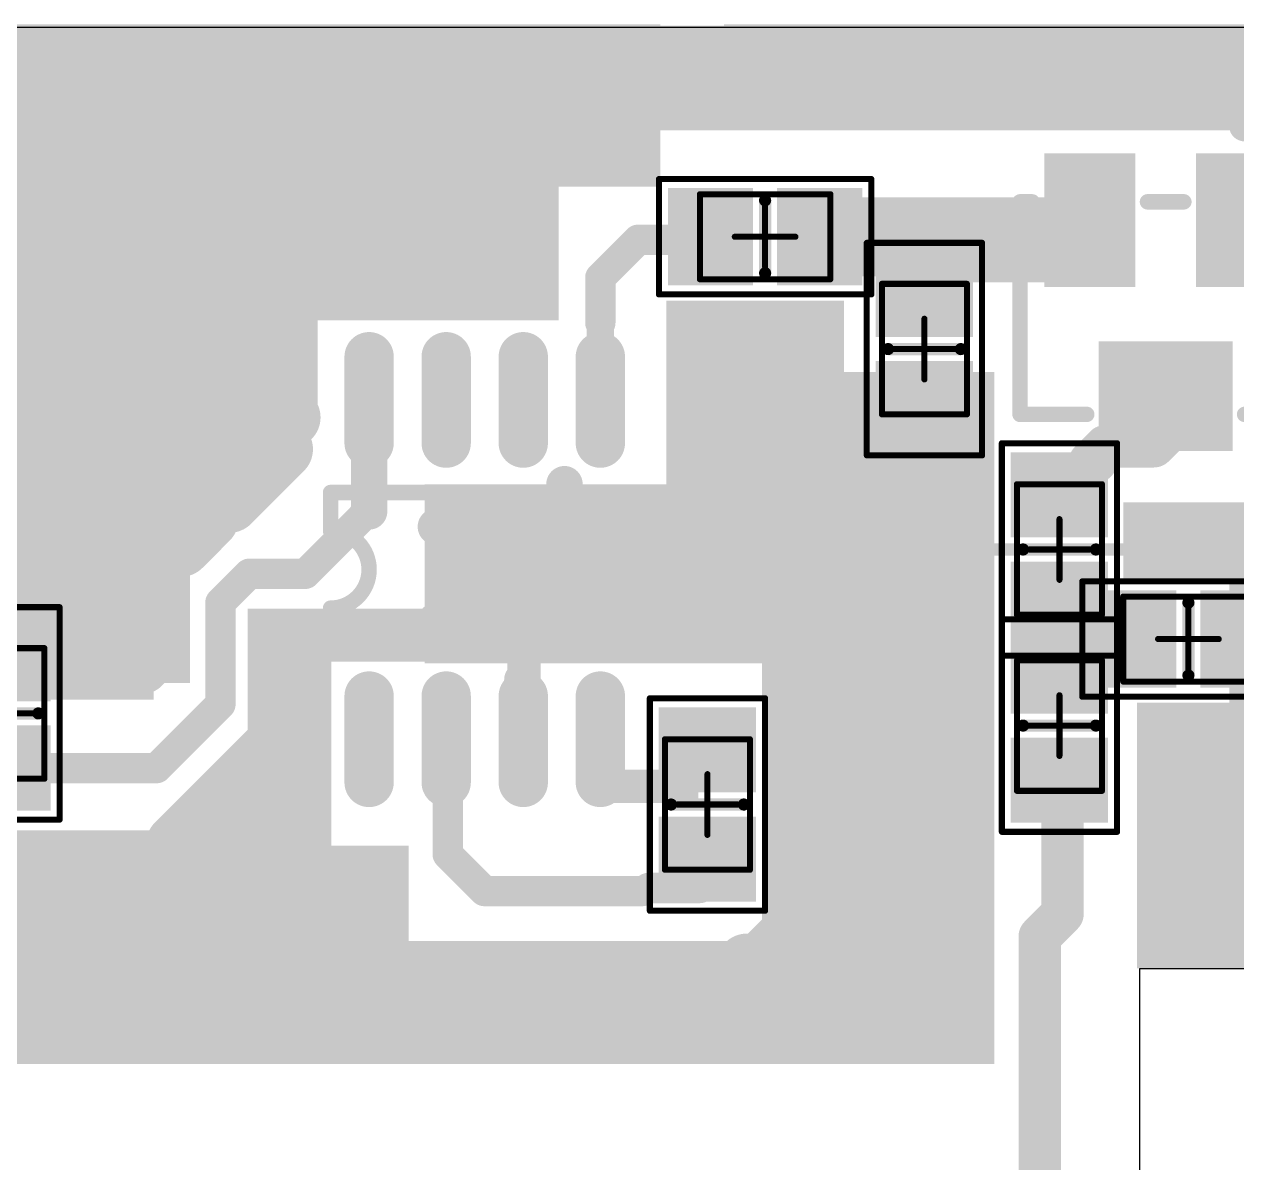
# Model space of a CAD drawing. Extents: x 280 to 426, y 216 to 306.
# Drawn here: x 355.58 to 375.56, y 234.88 to 253.63 of the extents above; entities that cross this region are included whole.
import ezdxf

# ---------------------------------------------------------------- set-up
doc = ezdxf.new("R2010")
doc.units = 0
doc.header["$MEASUREMENT"] = 0
doc.layers.get('0').update_dxf_attribs({"linetype": 'CONTINUOUS'})
for name, color, linetype in [('MECHANICAL13', 56, 'CONTINUOUS'), ('MECHANICAL15', 56, 'CONTINUOUS'), ('MULTILAYER', 9, 'CONTINUOUS'), ('TOPLAYER', 1, 'CONTINUOUS'), ('TOPOVERLAY', 2, 'CONTINUOUS'), ('TOPPASTE', 8, 'CONTINUOUS'), ('TOPSOLDER', 216, 'CONTINUOUS')]:
    doc.layers.add(name, color=color, linetype=linetype)

# ---------------------------------------------------------------- blocks, each defined once
blk = doc.blocks.new('6_0805_N_3')
at = {"layer": 'MECHANICAL13', "const_width": 0.1}
for points in [[(-1.074999, 0.700004), (1.075002, 0.700004)], [(-1.074999, -0.699996), (-1.074999, 0.700004)], [(1.075002, -0.699996), (1.075002, 0.700004)], [(-1.074999, -0.699996), (1.075002, -0.699996)]]:
    blk.add_lwpolyline(points, dxfattribs=at)
at = {"layer": 'MECHANICAL13', "const_width": 0.05}
for points in [[(-1.099998, 0.700004, 1), (-1.05, 0.700004, 1)], [(-1.099998, 0.700004, 1), (-1.05, 0.700004, 1)], [(1.050003, 0.700004, 1), (1.1, 0.700004, 1)], [(1.050003, 0.700004, 1), (1.1, 0.700004, 1)], [(-1.099998, -0.699996, 1), (-1.05, -0.699996, 1)], [(-1.099998, -0.699996, 1), (-1.05, -0.699996, 1)], [(1.050003, -0.699996, 1), (1.1, -0.699996, 1)], [(1.050003, -0.699996, 1), (1.1, -0.699996, 1)]]:
    blk.add_lwpolyline(points, format="xyb", close=True, dxfattribs=at)
at = {"layer": 'MECHANICAL15', "const_width": 0.1}
for points in [[(-1.749999, 0.950003), (1.750002, 0.950003)], [(-1.749999, -0.949996), (-1.749999, 0.950003)], [(1.750002, -0.949996), (1.750002, 0.950003)], [(0.000003, -0.499996), (0.000003, 0.500004)], [(-0.499999, 0.000003), (0.500002, 0.000003)], [(-1.749999, -0.949996), (1.750002, -0.949996)]]:
    blk.add_lwpolyline(points, dxfattribs=at)
at = {"layer": 'MECHANICAL15', "const_width": 0.05}
for points in [[(-1.774998, 0.950003, 1), (-1.725, 0.950003, 1)], [(-1.774998, 0.950003, 1), (-1.725, 0.950003, 1)], [(1.725003, 0.950003, 1), (1.775, 0.950003, 1)], [(1.725003, 0.950003, 1), (1.775, 0.950003, 1)], [(-0.024996, 0.500004, 1), (0.025001, 0.500004, 1)], [(-0.524998, 0.000003, 1), (-0.475, 0.000003, 1)], [(0.475003, 0.000003, 1), (0.525, 0.000003, 1)], [(-0.024996, -0.499996, 1), (0.025001, -0.499996, 1)], [(-1.774998, -0.949996, 1), (-1.725, -0.949996, 1)], [(-1.774998, -0.949996, 1), (-1.725, -0.949996, 1)], [(1.725003, -0.949996, 1), (1.775, -0.949996, 1)], [(1.725003, -0.949996, 1), (1.775, -0.949996, 1)]]:
    blk.add_lwpolyline(points, format="xyb", close=True, dxfattribs=at)
at = {"layer": 'TOPLAYER'}
for points in [[(-0.299999, -0.699996), (-0.299999, 0.700001), (-1.499997, -0.699996), (-1.499997, 0.700001)], [(1.5, -0.699996), (1.5, 0.700001), (0.300002, -0.699996), (0.300002, 0.700001)]]:
    blk.add_solid(points, dxfattribs=at)
at = {"layer": 'TOPOVERLAY', "const_width": 0.2}
blk.add_lwpolyline([(0, -0.599999), (0, 0.599999)], dxfattribs=at)
at = {"layer": 'TOPOVERLAY', "const_width": 0.1}
for points in [[(-0.05, 0.599999, 1), (0.05, 0.599999, 1)], [(-0.05, -0.599999, 1), (0.05, -0.599999, 1)]]:
    blk.add_lwpolyline(points, format="xyb", close=True, dxfattribs=at)
at = {"layer": 'TOPPASTE'}
for points in [[(-0.299999, -0.699996), (-0.299999, 0.700001), (-1.499997, -0.699996), (-1.499997, 0.700001)], [(1.5, -0.699996), (1.5, 0.700001), (0.300002, -0.699996), (0.300002, 0.700001)]]:
    blk.add_solid(points, dxfattribs=at)
at = {"layer": 'TOPSOLDER'}
for points in [[(-0.198399, -0.801596), (-0.198399, 0.801601), (-1.601597, -0.801596), (-1.601597, 0.801601)], [(1.6016, -0.801596), (1.6016, 0.801601), (0.198402, -0.801596), (0.198402, 0.801601)]]:
    blk.add_solid(points, dxfattribs=at)
blk = doc.blocks.new('RES_ADJ_SMD_3PIN_V_L4_80_3')
at = {"layer": 'TOPLAYER'}
for points in [[(-0.599935, 0.449961), (-0.599935, 2.449957), (-1.899933, 0.449961), (-1.899933, 2.449957)], [(1.899933, 0.449961), (1.899933, 2.449957), (0.599935, 0.449961), (0.599935, 2.449957)], [(0.999998, -2.249957), (0.999998, -0.649961), (-0.999998, -2.249957), (-0.999998, -0.649961)]]:
    blk.add_solid(points, dxfattribs=at)
at = {"layer": 'TOPOVERLAY'}
for points, const_width in [([(1.426972, 2.999867, 1), (1.172972, 2.999867, 1)], 0.254), ([(1.109472, 2.999867, 1), (1.236472, 2.999867, 1)], 0.127), ([(1.363472, 2.999867, 1), (1.490472, 2.999867, 1)], 0.127), ([(-2.463521, 1.750009, 1), (-2.336521, 1.750009, 1)], 0.127), ([(-2.463495, 1.750009, 1), (-2.336495, 1.750009, 1)], 0.127), ([(-2.263496, 1.750009, 1), (-2.136496, 1.750009, 1)], 0.127), ([(-0.363499, 1.75006, 1), (-0.236499, 1.75006, 1)], 0.127), ([(0.236499, 1.75006, 1), (0.363499, 1.75006, 1)], 0.127), ([(2.136496, 1.750035, 1), (2.263496, 1.750035, 1)], 0.127), ([(2.336495, 1.750035, 1), (2.463495, 1.750035, 1)], 0.127), ([(2.336495, 1.749984, 1), (2.463495, 1.749984, 1)], 0.127), ([(-2.463521, -1.750035, 1), (-2.336521, -1.750035, 1)], 0.127), ([(-2.463521, -1.750035, 1), (-2.336521, -1.750035, 1)], 0.127), ([(-1.363523, -1.750035, 1), (-1.236523, -1.750035, 1)], 0.127), ([(1.236497, -1.750035, 1), (1.363497, -1.750035, 1)], 0.127), ([(2.336495, -1.750035, 1), (2.463495, -1.750035, 1)], 0.127), ([(2.336495, -1.75006, 1), (2.463495, -1.75006, 1)], 0.127)]:
    blk.add_lwpolyline(points, format="xyb", close=True, dxfattribs=dict(at, const_width=const_width))
at = {"layer": 'TOPOVERLAY', "const_width": 0.254}
for points in [[(-2.400021, -1.750035), (-2.400021, 1.750009)], [(-2.399995, 1.750009), (-2.199996, 1.750009)], [(-0.299999, 1.75006), (0.299999, 1.75006)], [(2.199996, 1.750035), (2.399995, 1.750035)], [(2.399995, -1.75006), (2.399995, 1.749984)], [(-2.400021, -1.750035), (-1.300023, -1.750035)], [(1.299997, -1.750035), (2.399995, -1.750035)]]:
    blk.add_lwpolyline(points, dxfattribs=at)
at = {"layer": 'TOPPASTE'}
for points in [[(-0.599935, 0.449961), (-0.599935, 2.449957), (-1.899933, 0.449961), (-1.899933, 2.449957)], [(1.899933, 0.449961), (1.899933, 2.449957), (0.599935, 0.449961), (0.599935, 2.449957)], [(0.999998, -2.249957), (0.999998, -0.649961), (-0.999998, -2.249957), (-0.999998, -0.649961)]]:
    blk.add_solid(points, dxfattribs=at)
at = {"layer": 'TOPSOLDER'}
for points in [[(-0.498335, 0.348361), (-0.498335, 2.551557), (-2.001533, 0.348361), (-2.001533, 2.551557)], [(2.001533, 0.348361), (2.001533, 2.551557), (0.498335, 0.348361), (0.498335, 2.551557)], [(1.101598, -2.351557), (1.101598, -0.548361), (-1.101598, -2.351557), (-1.101598, -0.548361)]]:
    blk.add_solid(points, dxfattribs=at)
blk = doc.blocks.new('SOP_8_5')
at = {"layer": 'TOPLAYER', "const_width": 0.6096}
for points in [[(0.7112, 0), (-0.7112, 0)], [(6.2992, 0), (4.8768, 0)], [(0.7112, -1.27), (-0.7112, -1.27)], [(6.2992, -1.27), (4.8768, -1.27)], [(0.7112, -2.54), (-0.7112, -2.54)], [(6.2992, -2.54), (4.8768, -2.54)], [(0.7112, -3.81), (-0.7112, -3.81)], [(6.2992, -3.81), (4.8768, -3.81)]]:
    blk.add_lwpolyline(points, dxfattribs=at)
at = {"layer": 'TOPLAYER', "const_width": 0.3048}
for points in [[(-0.8636, 0, 1), (-0.5588, 0, 1)], [(0.5588, 0, 1), (0.8636, 0, 1)], [(4.7244, 0, 1), (5.0292, 0, 1)], [(6.1468, 0, 1), (6.4516, 0, 1)], [(-0.8636, -1.27, 1), (-0.5588, -1.27, 1)], [(0.5588, -1.27, 1), (0.8636, -1.27, 1)], [(4.7244, -1.27, 1), (5.0292, -1.27, 1)], [(6.1468, -1.27, 1), (6.4516, -1.27, 1)], [(-0.8636, -2.54, 1), (-0.5588, -2.54, 1)], [(0.5588, -2.54, 1), (0.8636, -2.54, 1)], [(4.7244, -2.54, 1), (5.0292, -2.54, 1)], [(6.1468, -2.54, 1), (6.4516, -2.54, 1)], [(-0.8636, -3.81, 1), (-0.5588, -3.81, 1)], [(0.5588, -3.81, 1), (0.8636, -3.81, 1)], [(4.7244, -3.81, 1), (5.0292, -3.81, 1)], [(6.1468, -3.81, 1), (6.4516, -3.81, 1)]]:
    blk.add_lwpolyline(points, format="xyb", close=True, dxfattribs=at)
at = {"layer": 'TOPOVERLAY', "const_width": 0.254}
for points in [[(1.524, 0.635), (2.159, 0.635)], [(1.524, 0.635), (1.524, -4.445)], [(3.429, 0.635), (4.064, 0.635)], [(4.064, 0.635), (4.064, -4.445)], [(1.524, -4.445), (4.064, -4.445)]]:
    blk.add_lwpolyline(points, dxfattribs=at)
at = {"layer": 'TOPOVERLAY', "const_width": 0.127}
for points in [[(1.4605, 0.635, 1), (1.5875, 0.635, 1)], [(1.4605, 0.635, 1), (1.5875, 0.635, 1)], [(2.0955, 0.635, 1), (2.2225, 0.635, 1)], [(2.0955, 0.635, 1), (2.2225, 0.635, 1)], [(3.3655, 0.635, 1), (3.4925, 0.635, 1)], [(3.3655, 0.635, 1), (3.4925, 0.635, 1)], [(4.0005, 0.635, 1), (4.1275, 0.635, 1)], [(4.0005, 0.635, 1), (4.1275, 0.635, 1)], [(1.4605, -4.445, 1), (1.5875, -4.445, 1)], [(1.4605, -4.445, 1), (1.5875, -4.445, 1)], [(4.0005, -4.445, 1), (4.1275, -4.445, 1)], [(4.0005, -4.445, 1), (4.1275, -4.445, 1)]]:
    blk.add_lwpolyline(points, format="xyb", close=True, dxfattribs=at)
at = {"layer": 'TOPOVERLAY', "const_width": 0.254}
blk.add_lwpolyline([(3.429, 0.635, -1), (2.159, 0.635)], format="xyb", dxfattribs=at)
at = {"layer": 'TOPPASTE', "const_width": 0.6096}
for points in [[(0.7112, 0), (-0.7112, 0)], [(6.2992, 0), (4.8768, 0)], [(0.7112, -1.27), (-0.7112, -1.27)], [(6.2992, -1.27), (4.8768, -1.27)], [(0.7112, -2.54), (-0.7112, -2.54)], [(6.2992, -2.54), (4.8768, -2.54)], [(0.7112, -3.81), (-0.7112, -3.81)], [(6.2992, -3.81), (4.8768, -3.81)]]:
    blk.add_lwpolyline(points, dxfattribs=at)
at = {"layer": 'TOPPASTE', "const_width": 0.3048}
for points in [[(-0.8636, 0, 1), (-0.5588, 0, 1)], [(0.5588, 0, 1), (0.8636, 0, 1)], [(4.7244, 0, 1), (5.0292, 0, 1)], [(6.1468, 0, 1), (6.4516, 0, 1)], [(-0.8636, -1.27, 1), (-0.5588, -1.27, 1)], [(0.5588, -1.27, 1), (0.8636, -1.27, 1)], [(4.7244, -1.27, 1), (5.0292, -1.27, 1)], [(6.1468, -1.27, 1), (6.4516, -1.27, 1)], [(-0.8636, -2.54, 1), (-0.5588, -2.54, 1)], [(0.5588, -2.54, 1), (0.8636, -2.54, 1)], [(4.7244, -2.54, 1), (5.0292, -2.54, 1)], [(6.1468, -2.54, 1), (6.4516, -2.54, 1)], [(-0.8636, -3.81, 1), (-0.5588, -3.81, 1)], [(0.5588, -3.81, 1), (0.8636, -3.81, 1)], [(4.7244, -3.81, 1), (5.0292, -3.81, 1)], [(6.1468, -3.81, 1), (6.4516, -3.81, 1)]]:
    blk.add_lwpolyline(points, format="xyb", close=True, dxfattribs=at)
at = {"layer": 'TOPSOLDER', "const_width": 0.8128}
for points in [[(0.7112, 0), (-0.7112, 0)], [(6.2992, 0), (4.8768, 0)], [(0.7112, -1.27), (-0.7112, -1.27)], [(6.2992, -1.27), (4.8768, -1.27)], [(0.7112, -2.54), (-0.7112, -2.54)], [(6.2992, -2.54), (4.8768, -2.54)], [(0.7112, -3.81), (-0.7112, -3.81)], [(6.2992, -3.81), (4.8768, -3.81)]]:
    blk.add_lwpolyline(points, dxfattribs=at)
at = {"layer": 'TOPSOLDER', "const_width": 0.4064}
for points in [[(-0.9144, 0, 1), (-0.508, 0, 1)], [(0.508, 0, 1), (0.9144, 0, 1)], [(4.6736, 0, 1), (5.08, 0, 1)], [(6.096, 0, 1), (6.5024, 0, 1)], [(-0.9144, -1.27, 1), (-0.508, -1.27, 1)], [(0.508, -1.27, 1), (0.9144, -1.27, 1)], [(4.6736, -1.27, 1), (5.08, -1.27, 1)], [(6.096, -1.27, 1), (6.5024, -1.27, 1)], [(-0.9144, -2.54, 1), (-0.508, -2.54, 1)], [(0.508, -2.54, 1), (0.9144, -2.54, 1)], [(4.6736, -2.54, 1), (5.08, -2.54, 1)], [(6.096, -2.54, 1), (6.5024, -2.54, 1)], [(-0.9144, -3.81, 1), (-0.508, -3.81, 1)], [(0.508, -3.81, 1), (0.9144, -3.81, 1)], [(4.6736, -3.81, 1), (5.08, -3.81, 1)], [(6.096, -3.81, 1), (6.5024, -3.81, 1)]]:
    blk.add_lwpolyline(points, format="xyb", close=True, dxfattribs=at)
blk = doc.blocks.new('6_0805_N_17')
at = {"layer": 'MECHANICAL13', "const_width": 0.1}
for points in [[(-1.074999, 0.700004), (1.075002, 0.700004)], [(-1.074999, 0.700004), (-1.074999, -0.699996)], [(1.075002, 0.700004), (1.075002, -0.699996)], [(-1.074999, -0.699996), (1.075002, -0.699996)]]:
    blk.add_lwpolyline(points, dxfattribs=at)
at = {"layer": 'MECHANICAL13', "const_width": 0.05}
for points in [[(-1.099998, 0.700004, 1), (-1.05, 0.700004, 1)], [(-1.099998, 0.700004, 1), (-1.05, 0.700004, 1)], [(1.050003, 0.700004, 1), (1.1, 0.700004, 1)], [(1.050003, 0.700004, 1), (1.1, 0.700004, 1)], [(-1.099998, -0.699996, 1), (-1.05, -0.699996, 1)], [(-1.099998, -0.699996, 1), (-1.05, -0.699996, 1)], [(1.050003, -0.699996, 1), (1.1, -0.699996, 1)], [(1.050003, -0.699996, 1), (1.1, -0.699996, 1)]]:
    blk.add_lwpolyline(points, format="xyb", close=True, dxfattribs=at)
at = {"layer": 'MECHANICAL15', "const_width": 0.1}
for points in [[(-1.749999, 0.950003), (1.750002, 0.950003)], [(-1.749999, 0.950003), (-1.749999, -0.949996)], [(1.750002, 0.950003), (1.750002, -0.949996)], [(0.000003, 0.500004), (0.000003, -0.499996)], [(-0.499999, 0.000003), (0.500002, 0.000003)], [(-1.749999, -0.949996), (1.750002, -0.949996)]]:
    blk.add_lwpolyline(points, dxfattribs=at)
at = {"layer": 'MECHANICAL15', "const_width": 0.05}
for points in [[(-1.774998, 0.950003, 1), (-1.725, 0.950003, 1)], [(-1.774998, 0.950003, 1), (-1.725, 0.950003, 1)], [(1.725003, 0.950003, 1), (1.775, 0.950003, 1)], [(1.725003, 0.950003, 1), (1.775, 0.950003, 1)], [(-0.024996, 0.500004, 1), (0.025001, 0.500004, 1)], [(-0.524998, 0.000003, 1), (-0.475, 0.000003, 1)], [(0.475003, 0.000003, 1), (0.525, 0.000003, 1)], [(-0.024996, -0.499996, 1), (0.025001, -0.499996, 1)], [(-1.774998, -0.949996, 1), (-1.725, -0.949996, 1)], [(-1.774998, -0.949996, 1), (-1.725, -0.949996, 1)], [(1.725003, -0.949996, 1), (1.775, -0.949996, 1)], [(1.725003, -0.949996, 1), (1.775, -0.949996, 1)]]:
    blk.add_lwpolyline(points, format="xyb", close=True, dxfattribs=at)
at = {"layer": 'TOPLAYER'}
for points in [[(-0.299999, -0.699996), (-0.299999, 0.700001), (-1.499997, -0.699996), (-1.499997, 0.700001)], [(1.5, -0.699996), (1.5, 0.700001), (0.300002, -0.699996), (0.300002, 0.700001)]]:
    blk.add_solid(points, dxfattribs=at)
at = {"layer": 'TOPOVERLAY', "const_width": 0.2}
blk.add_lwpolyline([(0, 0.599999), (0, -0.599999)], dxfattribs=at)
at = {"layer": 'TOPOVERLAY', "const_width": 0.1}
for points in [[(-0.05, 0.599999, 1), (0.05, 0.599999, 1)], [(-0.05, -0.599999, 1), (0.05, -0.599999, 1)]]:
    blk.add_lwpolyline(points, format="xyb", close=True, dxfattribs=at)
at = {"layer": 'TOPPASTE'}
for points in [[(-0.299999, -0.699996), (-0.299999, 0.700001), (-1.499997, -0.699996), (-1.499997, 0.700001)], [(1.5, -0.699996), (1.5, 0.700001), (0.300002, -0.699996), (0.300002, 0.700001)]]:
    blk.add_solid(points, dxfattribs=at)
at = {"layer": 'TOPSOLDER'}
for points in [[(-0.198399, -0.801596), (-0.198399, 0.801601), (-1.601597, -0.801596), (-1.601597, 0.801601)], [(1.6016, -0.801596), (1.6016, 0.801601), (0.198402, -0.801596), (0.198402, 0.801601)]]:
    blk.add_solid(points, dxfattribs=at)
blk = doc.blocks.new('6_0805_N_19')
at = {"layer": 'MECHANICAL13', "const_width": 0.1}
for points in [[(-1.074999, 0.700004), (1.075002, 0.700004)], [(-1.074999, -0.699996), (-1.074999, 0.700004)], [(1.075002, -0.699996), (1.075002, 0.700004)], [(-1.074999, -0.699996), (1.075002, -0.699996)]]:
    blk.add_lwpolyline(points, dxfattribs=at)
at = {"layer": 'MECHANICAL13', "const_width": 0.05}
for points in [[(-1.099998, 0.700004, 1), (-1.05, 0.700004, 1)], [(-1.099998, 0.700004, 1), (-1.05, 0.700004, 1)], [(1.050003, 0.700004, 1), (1.1, 0.700004, 1)], [(1.050003, 0.700004, 1), (1.1, 0.700004, 1)], [(-1.099998, -0.699996, 1), (-1.05, -0.699996, 1)], [(-1.099998, -0.699996, 1), (-1.05, -0.699996, 1)], [(1.050003, -0.699996, 1), (1.1, -0.699996, 1)], [(1.050003, -0.699996, 1), (1.1, -0.699996, 1)]]:
    blk.add_lwpolyline(points, format="xyb", close=True, dxfattribs=at)
at = {"layer": 'MECHANICAL15', "const_width": 0.1}
for points in [[(-1.749999, 0.950003), (1.750002, 0.950003)], [(-1.749999, -0.949996), (-1.749999, 0.950003)], [(1.750002, -0.949996), (1.750002, 0.950003)], [(0.000003, -0.499996), (0.000003, 0.500004)], [(-0.499999, 0.000003), (0.500002, 0.000003)], [(-1.749999, -0.949996), (1.750002, -0.949996)]]:
    blk.add_lwpolyline(points, dxfattribs=at)
at = {"layer": 'MECHANICAL15', "const_width": 0.05}
for points in [[(-1.774998, 0.950003, 1), (-1.725, 0.950003, 1)], [(-1.774998, 0.950003, 1), (-1.725, 0.950003, 1)], [(1.725003, 0.950003, 1), (1.775, 0.950003, 1)], [(1.725003, 0.950003, 1), (1.775, 0.950003, 1)], [(-0.024996, 0.500004, 1), (0.025001, 0.500004, 1)], [(-0.524998, 0.000003, 1), (-0.475, 0.000003, 1)], [(0.475003, 0.000003, 1), (0.525, 0.000003, 1)], [(-0.024996, -0.499996, 1), (0.025001, -0.499996, 1)], [(-1.774998, -0.949996, 1), (-1.725, -0.949996, 1)], [(-1.774998, -0.949996, 1), (-1.725, -0.949996, 1)], [(1.725003, -0.949996, 1), (1.775, -0.949996, 1)], [(1.725003, -0.949996, 1), (1.775, -0.949996, 1)]]:
    blk.add_lwpolyline(points, format="xyb", close=True, dxfattribs=at)
at = {"layer": 'TOPLAYER'}
for points in [[(-0.299999, -0.699996), (-0.299999, 0.700001), (-1.499997, -0.699996), (-1.499997, 0.700001)], [(1.5, -0.699996), (1.5, 0.700001), (0.300002, -0.699996), (0.300002, 0.700001)]]:
    blk.add_solid(points, dxfattribs=at)
at = {"layer": 'TOPOVERLAY', "const_width": 0.2}
blk.add_lwpolyline([(0, -0.599999), (0, 0.599999)], dxfattribs=at)
at = {"layer": 'TOPOVERLAY', "const_width": 0.1}
for points in [[(-0.05, 0.599999, 1), (0.05, 0.599999, 1)], [(-0.05, -0.599999, 1), (0.05, -0.599999, 1)]]:
    blk.add_lwpolyline(points, format="xyb", close=True, dxfattribs=at)
at = {"layer": 'TOPPASTE'}
for points in [[(-0.299999, -0.699996), (-0.299999, 0.700001), (-1.499997, -0.699996), (-1.499997, 0.700001)], [(1.5, -0.699996), (1.5, 0.700001), (0.300002, -0.699996), (0.300002, 0.700001)]]:
    blk.add_solid(points, dxfattribs=at)
at = {"layer": 'TOPSOLDER'}
for points in [[(-0.198399, -0.801596), (-0.198399, 0.801601), (-1.601597, -0.801596), (-1.601597, 0.801601)], [(1.6016, -0.801596), (1.6016, 0.801601), (0.198402, -0.801596), (0.198402, 0.801601)]]:
    blk.add_solid(points, dxfattribs=at)
blk = doc.blocks.new('6_0805_N_20')
at = {"layer": 'MECHANICAL13', "const_width": 0.1}
for points in [[(1.075002, 0.700004), (-1.074999, 0.700004)], [(-1.074999, -0.699996), (-1.074999, 0.700004)], [(1.075002, -0.699996), (1.075002, 0.700004)], [(1.075002, -0.699996), (-1.074999, -0.699996)]]:
    blk.add_lwpolyline(points, dxfattribs=at)
at = {"layer": 'MECHANICAL13', "const_width": 0.05}
for points in [[(-1.099998, 0.700004, 1), (-1.05, 0.700004, 1)], [(-1.099998, 0.700004, 1), (-1.05, 0.700004, 1)], [(1.050003, 0.700004, 1), (1.1, 0.700004, 1)], [(1.050003, 0.700004, 1), (1.1, 0.700004, 1)], [(-1.099998, -0.699996, 1), (-1.05, -0.699996, 1)], [(-1.099998, -0.699996, 1), (-1.05, -0.699996, 1)], [(1.050003, -0.699996, 1), (1.1, -0.699996, 1)], [(1.050003, -0.699996, 1), (1.1, -0.699996, 1)]]:
    blk.add_lwpolyline(points, format="xyb", close=True, dxfattribs=at)
at = {"layer": 'MECHANICAL15', "const_width": 0.1}
for points in [[(1.750002, 0.950003), (-1.749999, 0.950003)], [(-1.749999, -0.949996), (-1.749999, 0.950003)], [(1.750002, -0.949996), (1.750002, 0.950003)], [(0.000003, -0.499996), (0.000003, 0.500004)], [(0.500002, 0.000003), (-0.499999, 0.000003)], [(1.750002, -0.949996), (-1.749999, -0.949996)]]:
    blk.add_lwpolyline(points, dxfattribs=at)
at = {"layer": 'MECHANICAL15', "const_width": 0.05}
for points in [[(-1.774998, 0.950003, 1), (-1.725, 0.950003, 1)], [(-1.774998, 0.950003, 1), (-1.725, 0.950003, 1)], [(1.725003, 0.950003, 1), (1.775, 0.950003, 1)], [(1.725003, 0.950003, 1), (1.775, 0.950003, 1)], [(-0.024996, 0.500004, 1), (0.025001, 0.500004, 1)], [(-0.524998, 0.000003, 1), (-0.475, 0.000003, 1)], [(0.475003, 0.000003, 1), (0.525, 0.000003, 1)], [(-0.024996, -0.499996, 1), (0.025001, -0.499996, 1)], [(-1.774998, -0.949996, 1), (-1.725, -0.949996, 1)], [(-1.774998, -0.949996, 1), (-1.725, -0.949996, 1)], [(1.725003, -0.949996, 1), (1.775, -0.949996, 1)], [(1.725003, -0.949996, 1), (1.775, -0.949996, 1)]]:
    blk.add_lwpolyline(points, format="xyb", close=True, dxfattribs=at)
at = {"layer": 'TOPLAYER'}
for points in [[(-0.299999, -0.699996), (-0.299999, 0.700001), (-1.499997, -0.699996), (-1.499997, 0.700001)], [(1.5, -0.699996), (1.5, 0.700001), (0.300002, -0.699996), (0.300002, 0.700001)]]:
    blk.add_solid(points, dxfattribs=at)
at = {"layer": 'TOPOVERLAY', "const_width": 0.2}
blk.add_lwpolyline([(0, -0.599999), (0, 0.599999)], dxfattribs=at)
at = {"layer": 'TOPOVERLAY', "const_width": 0.1}
for points in [[(-0.05, 0.599999, 1), (0.05, 0.599999, 1)], [(-0.05, -0.599999, 1), (0.05, -0.599999, 1)]]:
    blk.add_lwpolyline(points, format="xyb", close=True, dxfattribs=at)
at = {"layer": 'TOPPASTE'}
for points in [[(-0.299999, -0.699996), (-0.299999, 0.700001), (-1.499997, -0.699996), (-1.499997, 0.700001)], [(1.5, -0.699996), (1.5, 0.700001), (0.300002, -0.699996), (0.300002, 0.700001)]]:
    blk.add_solid(points, dxfattribs=at)
at = {"layer": 'TOPSOLDER'}
for points in [[(-0.198399, -0.801596), (-0.198399, 0.801601), (-1.601597, -0.801596), (-1.601597, 0.801601)], [(1.6016, -0.801596), (1.6016, 0.801601), (0.198402, -0.801596), (0.198402, 0.801601)]]:
    blk.add_solid(points, dxfattribs=at)
blk = doc.blocks.new('6_0805_N_21')
at = {"layer": 'MECHANICAL13', "const_width": 0.1}
for points in [[(-1.074999, 0.700004), (1.075002, 0.700004)], [(-1.074999, 0.700004), (-1.074999, -0.699996)], [(1.075002, 0.700004), (1.075002, -0.699996)], [(-1.074999, -0.699996), (1.075002, -0.699996)]]:
    blk.add_lwpolyline(points, dxfattribs=at)
at = {"layer": 'MECHANICAL13', "const_width": 0.05}
for points in [[(-1.099998, 0.700004, 1), (-1.05, 0.700004, 1)], [(-1.099998, 0.700004, 1), (-1.05, 0.700004, 1)], [(1.050003, 0.700004, 1), (1.1, 0.700004, 1)], [(1.050003, 0.700004, 1), (1.1, 0.700004, 1)], [(-1.099998, -0.699996, 1), (-1.05, -0.699996, 1)], [(-1.099998, -0.699996, 1), (-1.05, -0.699996, 1)], [(1.050003, -0.699996, 1), (1.1, -0.699996, 1)], [(1.050003, -0.699996, 1), (1.1, -0.699996, 1)]]:
    blk.add_lwpolyline(points, format="xyb", close=True, dxfattribs=at)
at = {"layer": 'MECHANICAL15', "const_width": 0.1}
for points in [[(-1.749999, 0.950003), (1.750002, 0.950003)], [(-1.749999, 0.950003), (-1.749999, -0.949996)], [(1.750002, 0.950003), (1.750002, -0.949996)], [(0.000003, 0.500004), (0.000003, -0.499996)], [(-0.499999, 0.000003), (0.500002, 0.000003)], [(-1.749999, -0.949996), (1.750002, -0.949996)]]:
    blk.add_lwpolyline(points, dxfattribs=at)
at = {"layer": 'MECHANICAL15', "const_width": 0.05}
for points in [[(-1.774998, 0.950003, 1), (-1.725, 0.950003, 1)], [(-1.774998, 0.950003, 1), (-1.725, 0.950003, 1)], [(1.725003, 0.950003, 1), (1.775, 0.950003, 1)], [(1.725003, 0.950003, 1), (1.775, 0.950003, 1)], [(-0.024996, 0.500004, 1), (0.025001, 0.500004, 1)], [(-0.524998, 0.000003, 1), (-0.475, 0.000003, 1)], [(0.475003, 0.000003, 1), (0.525, 0.000003, 1)], [(-0.024996, -0.499996, 1), (0.025001, -0.499996, 1)], [(-1.774998, -0.949996, 1), (-1.725, -0.949996, 1)], [(-1.774998, -0.949996, 1), (-1.725, -0.949996, 1)], [(1.725003, -0.949996, 1), (1.775, -0.949996, 1)], [(1.725003, -0.949996, 1), (1.775, -0.949996, 1)]]:
    blk.add_lwpolyline(points, format="xyb", close=True, dxfattribs=at)
at = {"layer": 'TOPLAYER'}
for points in [[(-0.299999, -0.699996), (-0.299999, 0.700001), (-1.499997, -0.699996), (-1.499997, 0.700001)], [(1.5, -0.699996), (1.5, 0.700001), (0.300002, -0.699996), (0.300002, 0.700001)]]:
    blk.add_solid(points, dxfattribs=at)
at = {"layer": 'TOPOVERLAY', "const_width": 0.2}
blk.add_lwpolyline([(0, 0.599999), (0, -0.599999)], dxfattribs=at)
at = {"layer": 'TOPOVERLAY', "const_width": 0.1}
for points in [[(-0.05, 0.599999, 1), (0.05, 0.599999, 1)], [(-0.05, -0.599999, 1), (0.05, -0.599999, 1)]]:
    blk.add_lwpolyline(points, format="xyb", close=True, dxfattribs=at)
at = {"layer": 'TOPPASTE'}
for points in [[(-0.299999, -0.699996), (-0.299999, 0.700001), (-1.499997, -0.699996), (-1.499997, 0.700001)], [(1.5, -0.699996), (1.5, 0.700001), (0.300002, -0.699996), (0.300002, 0.700001)]]:
    blk.add_solid(points, dxfattribs=at)
at = {"layer": 'TOPSOLDER'}
for points in [[(-0.198399, -0.801596), (-0.198399, 0.801601), (-1.601597, -0.801596), (-1.601597, 0.801601)], [(1.6016, -0.801596), (1.6016, 0.801601), (0.198402, -0.801596), (0.198402, 0.801601)]]:
    blk.add_solid(points, dxfattribs=at)
blk = doc.blocks.new('6_0805_N_23')
at = {"layer": 'MECHANICAL13', "const_width": 0.1}
for points in [[(1.075002, 0.700004), (-1.074999, 0.700004)], [(-1.074999, -0.699996), (-1.074999, 0.700004)], [(1.075002, -0.699996), (1.075002, 0.700004)], [(1.075002, -0.699996), (-1.074999, -0.699996)]]:
    blk.add_lwpolyline(points, dxfattribs=at)
at = {"layer": 'MECHANICAL13', "const_width": 0.05}
for points in [[(-1.099998, 0.700004, 1), (-1.05, 0.700004, 1)], [(-1.099998, 0.700004, 1), (-1.05, 0.700004, 1)], [(1.050003, 0.700004, 1), (1.1, 0.700004, 1)], [(1.050003, 0.700004, 1), (1.1, 0.700004, 1)], [(-1.099998, -0.699996, 1), (-1.05, -0.699996, 1)], [(-1.099998, -0.699996, 1), (-1.05, -0.699996, 1)], [(1.050003, -0.699996, 1), (1.1, -0.699996, 1)], [(1.050003, -0.699996, 1), (1.1, -0.699996, 1)]]:
    blk.add_lwpolyline(points, format="xyb", close=True, dxfattribs=at)
at = {"layer": 'MECHANICAL15', "const_width": 0.1}
for points in [[(1.750002, 0.950003), (-1.749999, 0.950003)], [(-1.749999, -0.949996), (-1.749999, 0.950003)], [(1.750002, -0.949996), (1.750002, 0.950003)], [(0.000003, -0.499996), (0.000003, 0.500004)], [(0.500002, 0.000003), (-0.499999, 0.000003)], [(1.750002, -0.949996), (-1.749999, -0.949996)]]:
    blk.add_lwpolyline(points, dxfattribs=at)
at = {"layer": 'MECHANICAL15', "const_width": 0.05}
for points in [[(-1.774998, 0.950003, 1), (-1.725, 0.950003, 1)], [(-1.774998, 0.950003, 1), (-1.725, 0.950003, 1)], [(1.725003, 0.950003, 1), (1.775, 0.950003, 1)], [(1.725003, 0.950003, 1), (1.775, 0.950003, 1)], [(-0.024996, 0.500004, 1), (0.025001, 0.500004, 1)], [(-0.524998, 0.000003, 1), (-0.475, 0.000003, 1)], [(0.475003, 0.000003, 1), (0.525, 0.000003, 1)], [(-0.024996, -0.499996, 1), (0.025001, -0.499996, 1)], [(-1.774998, -0.949996, 1), (-1.725, -0.949996, 1)], [(-1.774998, -0.949996, 1), (-1.725, -0.949996, 1)], [(1.725003, -0.949996, 1), (1.775, -0.949996, 1)], [(1.725003, -0.949996, 1), (1.775, -0.949996, 1)]]:
    blk.add_lwpolyline(points, format="xyb", close=True, dxfattribs=at)
at = {"layer": 'TOPLAYER'}
for points in [[(-0.299999, -0.699996), (-0.299999, 0.700001), (-1.499997, -0.699996), (-1.499997, 0.700001)], [(1.5, -0.699996), (1.5, 0.700001), (0.300002, -0.699996), (0.300002, 0.700001)]]:
    blk.add_solid(points, dxfattribs=at)
at = {"layer": 'TOPOVERLAY', "const_width": 0.2}
blk.add_lwpolyline([(0, -0.599999), (0, 0.599999)], dxfattribs=at)
at = {"layer": 'TOPOVERLAY', "const_width": 0.1}
for points in [[(-0.05, 0.599999, 1), (0.05, 0.599999, 1)], [(-0.05, -0.599999, 1), (0.05, -0.599999, 1)]]:
    blk.add_lwpolyline(points, format="xyb", close=True, dxfattribs=at)
at = {"layer": 'TOPPASTE'}
for points in [[(-0.299999, -0.699996), (-0.299999, 0.700001), (-1.499997, -0.699996), (-1.499997, 0.700001)], [(1.5, -0.699996), (1.5, 0.700001), (0.300002, -0.699996), (0.300002, 0.700001)]]:
    blk.add_solid(points, dxfattribs=at)
at = {"layer": 'TOPSOLDER'}
for points in [[(-0.198399, -0.801596), (-0.198399, 0.801601), (-1.601597, -0.801596), (-1.601597, 0.801601)], [(1.6016, -0.801596), (1.6016, 0.801601), (0.198402, -0.801596), (0.198402, 0.801601)]]:
    blk.add_solid(points, dxfattribs=at)
blk = doc.blocks.new('6_0805_N_38')
at = {"layer": 'MECHANICAL13', "const_width": 0.1}
for points in [[(-1.074999, 0.700004), (1.075002, 0.700004)], [(-1.074999, 0.700004), (-1.074999, -0.699996)], [(1.075002, 0.700004), (1.075002, -0.699996)], [(-1.074999, -0.699996), (1.075002, -0.699996)]]:
    blk.add_lwpolyline(points, dxfattribs=at)
at = {"layer": 'MECHANICAL13', "const_width": 0.05}
for points in [[(-1.099998, 0.700004, 1), (-1.05, 0.700004, 1)], [(-1.099998, 0.700004, 1), (-1.05, 0.700004, 1)], [(1.050003, 0.700004, 1), (1.1, 0.700004, 1)], [(1.050003, 0.700004, 1), (1.1, 0.700004, 1)], [(-1.099998, -0.699996, 1), (-1.05, -0.699996, 1)], [(-1.099998, -0.699996, 1), (-1.05, -0.699996, 1)], [(1.050003, -0.699996, 1), (1.1, -0.699996, 1)], [(1.050003, -0.699996, 1), (1.1, -0.699996, 1)]]:
    blk.add_lwpolyline(points, format="xyb", close=True, dxfattribs=at)
at = {"layer": 'MECHANICAL15', "const_width": 0.1}
for points in [[(-1.749999, 0.950003), (1.750002, 0.950003)], [(-1.749999, 0.950003), (-1.749999, -0.949996)], [(1.750002, 0.950003), (1.750002, -0.949996)], [(0.000003, 0.500004), (0.000003, -0.499996)], [(-0.499999, 0.000003), (0.500002, 0.000003)], [(-1.749999, -0.949996), (1.750002, -0.949996)]]:
    blk.add_lwpolyline(points, dxfattribs=at)
at = {"layer": 'MECHANICAL15', "const_width": 0.05}
for points in [[(-1.774998, 0.950003, 1), (-1.725, 0.950003, 1)], [(-1.774998, 0.950003, 1), (-1.725, 0.950003, 1)], [(1.725003, 0.950003, 1), (1.775, 0.950003, 1)], [(1.725003, 0.950003, 1), (1.775, 0.950003, 1)], [(-0.024996, 0.500004, 1), (0.025001, 0.500004, 1)], [(-0.524998, 0.000003, 1), (-0.475, 0.000003, 1)], [(0.475003, 0.000003, 1), (0.525, 0.000003, 1)], [(-0.024996, -0.499996, 1), (0.025001, -0.499996, 1)], [(-1.774998, -0.949996, 1), (-1.725, -0.949996, 1)], [(-1.774998, -0.949996, 1), (-1.725, -0.949996, 1)], [(1.725003, -0.949996, 1), (1.775, -0.949996, 1)], [(1.725003, -0.949996, 1), (1.775, -0.949996, 1)]]:
    blk.add_lwpolyline(points, format="xyb", close=True, dxfattribs=at)
at = {"layer": 'TOPLAYER'}
for points in [[(-0.299999, -0.699996), (-0.299999, 0.700001), (-1.499997, -0.699996), (-1.499997, 0.700001)], [(1.5, -0.699996), (1.5, 0.700001), (0.300002, -0.699996), (0.300002, 0.700001)]]:
    blk.add_solid(points, dxfattribs=at)
at = {"layer": 'TOPOVERLAY', "const_width": 0.2}
blk.add_lwpolyline([(0, 0.599999), (0, -0.599999)], dxfattribs=at)
at = {"layer": 'TOPOVERLAY', "const_width": 0.1}
for points in [[(-0.05, 0.599999, 1), (0.05, 0.599999, 1)], [(-0.05, -0.599999, 1), (0.05, -0.599999, 1)]]:
    blk.add_lwpolyline(points, format="xyb", close=True, dxfattribs=at)
at = {"layer": 'TOPPASTE'}
for points in [[(-0.299999, -0.699996), (-0.299999, 0.700001), (-1.499997, -0.699996), (-1.499997, 0.700001)], [(1.5, -0.699996), (1.5, 0.700001), (0.300002, -0.699996), (0.300002, 0.700001)]]:
    blk.add_solid(points, dxfattribs=at)
at = {"layer": 'TOPSOLDER'}
for points in [[(-0.198399, -0.801596), (-0.198399, 0.801601), (-1.601597, -0.801596), (-1.601597, 0.801601)], [(1.6016, -0.801596), (1.6016, 0.801601), (0.198402, -0.801596), (0.198402, 0.801601)]]:
    blk.add_solid(points, dxfattribs=at)

msp = doc.modelspace()

# ---------------------------------------------------------------- linework, layer by layer
at = {"linetype": 'Continuous'}
for p, q in [((373.963, 238.076), (379.188, 238.076)), ((373.963, 216.226), (373.963, 238.076))]:
    msp.add_line(p, q, dxfattribs=at)
msp.add_lwpolyline([(279.935, 253.575), (426.074, 253.575), (426.074, 216.01), (279.935, 216.01)], close=True, dxfattribs=at)
at = {"layer": 'MULTILAYER'}
for points, const_width in [([(366.138, 252.676, 1), (366.438, 252.676, 1)], 0.3), ([(370.063, 252.676, 1), (370.363, 252.676, 1)], 0.3), ([(373.538, 252.751, 1), (373.838, 252.751, 1)], 0.3), ([(356.79, 251.401, 1), (357.09, 251.401, 1)], 0.3), ([(359.093, 251.401, 1), (359.393, 251.401, 1)], 0.3), ([(361.413, 251.401, 1), (361.713, 251.401, 1)], 0.3), ([(363.715, 251.401, 1), (364.015, 251.401, 1)], 0.3), ([(356.715, 248.851, 1), (357.015, 248.851, 1)], 0.3), ([(359.018, 248.851, 1), (359.318, 248.851, 1)], 0.3), ([(366.613, 248.476, 1), (366.913, 248.476, 1)], 0.3), ([(368.363, 248.501, 1), (368.563, 248.501, 1)], 0.2), ([(359.138, 246.751, 1), (359.438, 246.751, 1)], 0.3), ([(357.424, 246.051, 1), (357.724, 246.051, 1)], 0.3), ([(364.332, 246.051, 1), (364.632, 246.051, 1)], 0.3), ([(366.635, 246.051, 1), (366.935, 246.051, 1)], 0.3), ([(368.938, 246.051, 1), (369.238, 246.051, 1)], 0.3), ([(362.213, 245.351, 1), (362.513, 245.351, 1)], 0.3), ([(374.663, 245.076, 1), (374.963, 245.076, 1)], 0.3), ([(362.213, 243.801, 1), (362.513, 243.801, 1)], 0.3), ([(357.349, 243.501, 1), (357.649, 243.501, 1)], 0.3), ([(359.652, 243.501, 1), (359.952, 243.501, 1)], 0.3), ([(366.56, 243.501, 1), (366.86, 243.501, 1)], 0.3), ([(368.863, 243.501, 1), (369.163, 243.501, 1)], 0.3), ([(363.638, 242.826, 1), (363.938, 242.826, 1)], 0.3), ([(368.438, 241.951, 1), (368.738, 241.951, 1)], 0.3), ([(370.068, 241.926, 1), (370.368, 241.926, 1)], 0.3), ([(375.088, 241.828, 1), (375.388, 241.828, 1)], 0.3), ([(368.488, 240.026, 1), (368.688, 240.026, 1)], 0.2), ([(356.779, 239.701, 1), (357.079, 239.701, 1)], 0.3), ([(359.082, 239.701, 1), (359.382, 239.701, 1)], 0.3), ([(361.385, 239.701, 1), (361.685, 239.701, 1)], 0.3), ([(370.888, 239.651, 1), (371.088, 239.651, 1)], 0.2), ([(375.088, 239.526, 1), (375.388, 239.526, 1)], 0.3), ([(369.188, 238.351, 1), (369.488, 238.351, 1)], 0.3), ([(370.888, 238.376, 1), (371.188, 238.376, 1)], 0.3), ([(367.238, 238.051, 1), (367.538, 238.051, 1)], 0.3), ([(366.038, 237.701, 1), (366.338, 237.701, 1)], 0.3), ([(356.704, 237.151, 1), (357.004, 237.151, 1)], 0.3), ([(359.007, 237.151, 1), (359.307, 237.151, 1)], 0.3), ([(361.31, 237.151, 1), (361.61, 237.151, 1)], 0.3), ([(363.613, 237.151, 1), (363.913, 237.151, 1)], 0.3), ([(367.188, 237.101, 1), (367.388, 237.101, 1)], 0.2), ([(369.313, 237.076, 1), (369.513, 237.076, 1)], 0.2), ([(370.988, 237.026, 1), (371.188, 237.026, 1)], 0.2)]:
    msp.add_lwpolyline(points, format="xyb", close=True, dxfattribs=dict(at, const_width=const_width))
at = {"layer": 'TOPLAYER'}
for points, const_width in [([(366.138, 252.676, 1), (366.438, 252.676, 1)], 0.3), ([(370.063, 252.676, 1), (370.363, 252.676, 1)], 0.3), ([(373.538, 252.751, 1), (373.838, 252.751, 1)], 0.3), ([(356.79, 251.401, 1), (357.09, 251.401, 1)], 0.3), ([(359.093, 251.401, 1), (359.393, 251.401, 1)], 0.3), ([(361.413, 251.401, 1), (361.713, 251.401, 1)], 0.3), ([(363.715, 251.401, 1), (364.015, 251.401, 1)], 0.3), ([(365.57, 250.076, 1), (365.82, 250.076, 1)], 0.25), ([(365.57, 250.076, 1), (365.82, 250.076, 1)], 0.25), ([(366.138, 250.076, 1), (366.388, 250.076, 1)], 0.25), ([(364.948, 249.454, 1), (365.198, 249.454, 1)], 0.25), ([(364.948, 249.454, 1), (365.198, 249.454, 1)], 0.25), ([(356.715, 248.851, 1), (357.015, 248.851, 1)], 0.3), ([(359.018, 248.851, 1), (359.318, 248.851, 1)], 0.3), ([(364.948, 248.71, 1), (365.198, 248.71, 1)], 0.25), ([(364.96, 248.71, 1), (365.185, 248.71, 1)], 0.225), ([(366.613, 248.476, 1), (366.913, 248.476, 1)], 0.3), ([(368.363, 248.501, 1), (368.563, 248.501, 1)], 0.2), ([(359.088, 247.851, 1), (359.588, 247.851, 1)], 0.5), ([(374.288, 247.826, 1), (374.638, 247.826, 1)], 0.35), ([(359.088, 247.601, 1), (359.588, 247.601, 1)], 0.5), ([(359.088, 247.601, 1), (359.588, 247.601, 1)], 0.5), ([(359.088, 247.576, 1), (359.588, 247.576, 1)], 0.5), ([(359.088, 247.576, 1), (359.588, 247.576, 1)], 0.5), ([(361.113, 247.439, 1), (361.413, 247.439, 1)], 0.3), ([(359.713, 247.151, 1), (360.213, 247.151, 1)], 0.5), ([(364.96, 247.439, 1), (365.185, 247.439, 1)], 0.225), ([(374.288, 246.947, 1), (374.638, 246.947, 1)], 0.35), ([(374.288, 246.947, 1), (374.638, 246.947, 1)], 0.35), ([(358.038, 246.526, 1), (358.538, 246.526, 1)], 0.5), ([(359.138, 246.751, 1), (359.438, 246.751, 1)], 0.3), ([(359.588, 246.626, 1), (360.088, 246.626, 1)], 0.5), ([(373.221, 246.676, 1), (373.571, 246.676, 1)], 0.35), ([(373.221, 246.676, 1), (373.571, 246.676, 1)], 0.35), ([(374.017, 246.676, 1), (374.367, 246.676, 1)], 0.35), ([(374.017, 246.676, 1), (374.367, 246.676, 1)], 0.35), ([(372.967, 246.422, 1), (373.317, 246.422, 1)], 0.35), ([(372.967, 246.422, 1), (373.317, 246.422, 1)], 0.35), ([(373.063, 246.422, 1), (373.413, 246.422, 1)], 0.35), ([(357.888, 246.151, 1), (358.388, 246.151, 1)], 0.5), ([(357.888, 246.151, 1), (358.388, 246.151, 1)], 0.5), ([(358.363, 246.151, 1), (358.863, 246.151, 1)], 0.5), ([(358.363, 246.151, 1), (358.863, 246.151, 1)], 0.5), ([(357.424, 246.051, 1), (357.724, 246.051, 1)], 0.3), ([(364.332, 246.051, 1), (364.632, 246.051, 1)], 0.3), ([(366.635, 246.051, 1), (366.935, 246.051, 1)], 0.3), ([(368.938, 246.051, 1), (369.238, 246.051, 1)], 0.3), ([(358.713, 245.751, 1), (359.213, 245.751, 1)], 0.5), ([(358.713, 245.751, 1), (359.213, 245.751, 1)], 0.5), ([(358.363, 245.476, 1), (358.863, 245.476, 1)], 0.5), ([(358.363, 245.476, 1), (358.863, 245.476, 1)], 0.5), ([(357.913, 245.351, 1), (358.413, 245.351, 1)], 0.5), ([(357.913, 245.351, 1), (358.413, 245.351, 1)], 0.5), ([(361.113, 245.603, 1), (361.413, 245.603, 1)], 0.3), ([(361.115, 245.603, 1), (361.365, 245.603, 1)], 0.25), ([(362.213, 245.351, 1), (362.513, 245.351, 1)], 0.3), ([(357.913, 245.026, 1), (358.413, 245.026, 1)], 0.5), ([(357.913, 245.026, 1), (358.413, 245.026, 1)], 0.5), ([(374.663, 245.076, 1), (374.963, 245.076, 1)], 0.3), ([(359.163, 244.576, 1), (359.413, 244.576, 1)], 0.25), ([(359.163, 244.576, 1), (359.413, 244.576, 1)], 0.25), ([(360.088, 244.576, 1), (360.338, 244.576, 1)], 0.25), ([(360.088, 244.576, 1), (360.338, 244.576, 1)], 0.25), ([(358.688, 244.101, 1), (358.938, 244.101, 1)], 0.25), ([(358.688, 244.101, 1), (358.938, 244.101, 1)], 0.25), ([(357.249, 243.501, 1), (357.749, 243.501, 1)], 0.5), ([(362.213, 243.801, 1), (362.513, 243.801, 1)], 0.3), ([(363.69, 243.786, 1), (363.915, 243.786, 1)], 0.225), ([(357.349, 243.501, 1), (357.649, 243.501, 1)], 0.3), ([(359.652, 243.501, 1), (359.952, 243.501, 1)], 0.3), ([(366.56, 243.501, 1), (366.86, 243.501, 1)], 0.3), ([(368.863, 243.501, 1), (369.163, 243.501, 1)], 0.3), ([(357.249, 243.089, 1), (357.749, 243.089, 1)], 0.5), ([(363.638, 242.826, 1), (363.938, 242.826, 1)], 0.3), ([(358.688, 242.426, 1), (358.938, 242.426, 1)], 0.25), ([(358.688, 242.426, 1), (358.938, 242.426, 1)], 0.25), ([(359.588, 241.876, 1), (360.088, 241.876, 1)], 0.5), ([(368.438, 241.951, 1), (368.738, 241.951, 1)], 0.3), ([(370.068, 241.926, 1), (370.368, 241.926, 1)], 0.3), ([(363.69, 241.851, 1), (363.915, 241.851, 1)], 0.225), ([(375.088, 241.828, 1), (375.388, 241.828, 1)], 0.3), ([(357.638, 241.376, 1), (357.888, 241.376, 1)], 0.25), ([(357.638, 241.376, 1), (357.888, 241.376, 1)], 0.25), ([(362.433, 241.351, 1), (362.683, 241.351, 1)], 0.25), ([(372.513, 241.051, 1), (372.863, 241.051, 1)], 0.35), ([(357.838, 240.126, 1), (358.338, 240.126, 1)], 0.5), ([(362.433, 239.956, 1), (362.683, 239.956, 1)], 0.25), ([(362.433, 239.956, 1), (362.683, 239.956, 1)], 0.25), ([(368.488, 240.026, 1), (368.688, 240.026, 1)], 0.2), ([(356.779, 239.701, 1), (357.079, 239.701, 1)], 0.3), ([(359.082, 239.701, 1), (359.382, 239.701, 1)], 0.3), ([(361.385, 239.701, 1), (361.685, 239.701, 1)], 0.3), ([(370.888, 239.651, 1), (371.088, 239.651, 1)], 0.2), ([(375.088, 239.526, 1), (375.388, 239.526, 1)], 0.3), ([(363.038, 239.351, 1), (363.288, 239.351, 1)], 0.25), ([(363.038, 239.351, 1), (363.288, 239.351, 1)], 0.25), ([(365.638, 239.351, 1), (365.888, 239.351, 1)], 0.25), ([(365.738, 239.401, 1), (365.988, 239.401, 1)], 0.25), ([(366.588, 239.401, 1), (366.838, 239.401, 1)], 0.25), ([(368.213, 238.901, 1), (368.713, 238.901, 1)], 0.5), ([(372.513, 238.976, 1), (372.863, 238.976, 1)], 0.35), ([(372.513, 238.976, 1), (372.863, 238.976, 1)], 0.35), ([(372.138, 238.601, 1), (372.488, 238.601, 1)], 0.35), ([(372.138, 238.601, 1), (372.488, 238.601, 1)], 0.35), ([(367.238, 238.151, 1), (367.738, 238.151, 1)], 0.5), ([(367.238, 238.151, 1), (367.738, 238.151, 1)], 0.5), ([(367.463, 238.151, 1), (367.963, 238.151, 1)], 0.5), ([(367.463, 238.151, 1), (367.963, 238.151, 1)], 0.5), ([(369.188, 238.351, 1), (369.488, 238.351, 1)], 0.3), ([(370.888, 238.376, 1), (371.188, 238.376, 1)], 0.3), ([(366.488, 237.951, 1), (366.988, 237.951, 1)], 0.5), ([(366.488, 237.951, 1), (366.988, 237.951, 1)], 0.5), ([(367.038, 237.951, 1), (367.538, 237.951, 1)], 0.5), ([(367.038, 237.951, 1), (367.538, 237.951, 1)], 0.5), ([(367.238, 238.051, 1), (367.538, 238.051, 1)], 0.3), ([(372.138, 237.976, 1), (372.488, 237.976, 1)], 0.35), ([(372.138, 237.976, 1), (372.488, 237.976, 1)], 0.35), ([(365.513, 237.501, 1), (366.013, 237.501, 1)], 0.5), ([(366.038, 237.501, 1), (366.538, 237.501, 1)], 0.5), ([(366.038, 237.501, 1), (366.538, 237.501, 1)], 0.5), ([(366.038, 237.701, 1), (366.338, 237.701, 1)], 0.3), ([(356.704, 237.151, 1), (357.004, 237.151, 1)], 0.3), ([(359.007, 237.151, 1), (359.307, 237.151, 1)], 0.3), ([(361.31, 237.151, 1), (361.61, 237.151, 1)], 0.3), ([(363.613, 237.151, 1), (363.913, 237.151, 1)], 0.3), ([(367.188, 237.101, 1), (367.388, 237.101, 1)], 0.2), ([(369.313, 237.076, 1), (369.513, 237.076, 1)], 0.2), ([(370.988, 237.026, 1), (371.188, 237.026, 1)], 0.2)]:
    msp.add_lwpolyline(points, format="xyb", close=True, dxfattribs=dict(at, const_width=const_width))
for points, const_width in [([(365.073, 249.454), (365.695, 250.076)], 0.5), ([(365.695, 250.076), (366.263, 250.076)], 0.5), ([(365.073, 248.71), (365.073, 249.454)], 0.5), ([(365.073, 247.439), (365.073, 248.71)], 0.45), ([(359.338, 247.601), (359.338, 247.851)], 1), ([(374.463, 246.947), (374.463, 247.826)], 0.7), ([(358.288, 246.526), (359.338, 247.576)], 1), ([(359.338, 247.576), (359.338, 247.601)], 1), ([(361.263, 245.603), (361.263, 247.439)], 0.6), ([(358.163, 245.351), (359.963, 247.151)], 1), ([(374.192, 246.676), (374.463, 246.947)], 0.7), ([(358.963, 245.751), (359.838, 246.626)], 1), ([(373.142, 246.422), (373.396, 246.676)], 0.7), ([(373.396, 246.676), (374.192, 246.676)], 0.7), ([(373.142, 246.422), (373.238, 246.422)], 0.7), ([(358.138, 246.151), (358.613, 246.151)], 1), ([(358.138, 246.151), (358.963, 245.751)], 1), ([(358.613, 245.476), (358.613, 246.151)], 1), ([(358.163, 245.026), (358.613, 245.476)], 1), ([(358.163, 245.026), (358.163, 245.351)], 1), ([(360.213, 244.576), (361.24, 245.603)], 0.5), ([(358.813, 244.101), (359.288, 244.576)], 0.5), ([(359.288, 244.576), (360.213, 244.576)], 0.5), ([(358.813, 242.426), (358.813, 244.101)], 0.5), ([(357.499, 243.089), (357.499, 243.501)], 1), ([(363.803, 241.851), (363.803, 243.786)], 0.45), ([(357.763, 241.376), (358.813, 242.426)], 0.5), ([(358.088, 240.126), (359.838, 241.876)], 1), ([(352.313, 241.376), (357.763, 241.376)], 0.5), ([(362.558, 239.956), (362.558, 241.351)], 0.5), ([(372.688, 238.976), (372.688, 241.051)], 0.7), ([(362.558, 239.956), (363.163, 239.351)], 0.5), ([(363.163, 239.351), (365.763, 239.351)], 0.5), ([(365.863, 239.401), (366.713, 239.401)], 0.5), ([(367.713, 238.151), (368.463, 238.901)], 1), ([(372.313, 238.601), (372.688, 238.976)], 0.7), ([(372.313, 237.976), (372.313, 238.601)], 0.7), ([(367.288, 237.951), (367.488, 238.151)], 1), ([(367.488, 238.151), (367.713, 238.151)], 1), ([(366.288, 237.501), (366.738, 237.951)], 1), ([(366.738, 237.951), (367.288, 237.951)], 1), ([(372.313, 229.001), (372.313, 237.976)], 0.7), ([(365.763, 237.501), (366.288, 237.501)], 1)]:
    msp.add_lwpolyline(points, dxfattribs=dict(at, const_width=const_width))
for points in [[(314.213, 247.051), (360.413, 247.051), (314.213, 253.626), (360.413, 253.626)], [(360.338, 250.951), (366.063, 250.951), (360.338, 253.626), (366.063, 253.626)], [(364.738, 251.876), (368.038, 251.876), (364.738, 253.601), (368.038, 253.601)], [(367.113, 251.876), (416.313, 251.876), (367.113, 253.626), (416.313, 253.626)], [(360.088, 248.751), (364.388, 248.751), (360.088, 251.151), (364.388, 251.151)], [(369.238, 249.476), (369.838, 249.476), (369.238, 250.776), (369.838, 250.776)], [(369.838, 249.376), (372.688, 249.376), (369.838, 250.776), (372.688, 250.776)], [(369.888, 249.276), (370.863, 249.276), (369.888, 250.076), (370.863, 250.076)], [(366.163, 246.051), (369.088, 246.051), (366.163, 249.076), (369.088, 249.076)], [(369.038, 238.276), (371.563, 238.276), (369.038, 247.901), (371.563, 247.901)], [(337.663, 242.776), (358.313, 242.776), (337.663, 247.451), (358.313, 247.451)], [(369.088, 245.276), (371.088, 245.276), (369.088, 246.951), (371.088, 246.951)], [(362.179, 243.101), (371.138, 243.101), (362.179, 246.051), (371.138, 246.051)], [(373.688, 244.476), (375.438, 244.476), (373.688, 245.751), (375.438, 245.751)], [(375.438, 238.076), (384.163, 238.076), (375.438, 245.751), (384.163, 245.751)], [(371.038, 244.876), (375.888, 244.876), (371.038, 245.076), (375.888, 245.076)], [(359.263, 240.576), (360.638, 240.576), (359.263, 244.001), (360.638, 244.001)], [(360.438, 243.126), (362.788, 243.126), (360.438, 244.001), (362.788, 244.001)], [(363.538, 241.401), (364.088, 241.401), (363.538, 243.226), (364.088, 243.226)], [(343.638, 242.501), (357.713, 242.501), (343.638, 242.951), (357.713, 242.951)], [(367.738, 241.251), (371.213, 241.251), (367.738, 243.101), (371.213, 243.101)], [(373.913, 238.076), (375.663, 238.076), (373.913, 242.451), (375.663, 242.451)], [(365.098, 240.801), (366.688, 240.801), (365.098, 241.351), (366.688, 241.351)], [(358.863, 239.951), (360.638, 239.951), (358.863, 241.176), (360.638, 241.176)], [(367.738, 237.801), (371.213, 237.801), (367.738, 241.251), (371.213, 241.251)], [(343.263, 238.276), (360.638, 238.276), (343.263, 240.351), (360.638, 240.351)], [(360.563, 238.376), (361.913, 238.376), (360.563, 240.101), (361.913, 240.101)], [(340.638, 236.501), (366.213, 236.501), (340.638, 238.526), (366.213, 238.526)], [(366.213, 237.801), (371.563, 237.801), (366.213, 238.526), (371.563, 238.526)], [(366.213, 236.501), (371.563, 236.501), (366.213, 237.801), (371.563, 237.801)]]:
    msp.add_solid(points, dxfattribs=at)

# ---------------------------------------------------------------- block references
for name, p in [('RES_ADJ_SMD_3PIN_V_L4_80_3', (374.388, 248.951)), ('6_0805_N_19', (367.788, 250.126)), ('6_0805_N_3', (374.763, 243.501))]:
    msp.add_blockref(name, p)
for name, p, rotation in [('6_0805_N_21', (370.413, 248.276), 90), ('SOP_8_5', (361.263, 241.851), 90), ('6_0805_N_23', (372.638, 244.976), 270), ('6_0805_N_17', (355.213, 242.276), 90), ('6_0805_N_38', (372.638, 242.076), 90), ('6_0805_N_20', (366.838, 240.776), 270)]:
    msp.add_blockref(name, p, dxfattribs=dict(rotation=rotation))

doc.saveas('drawing.dxf')
